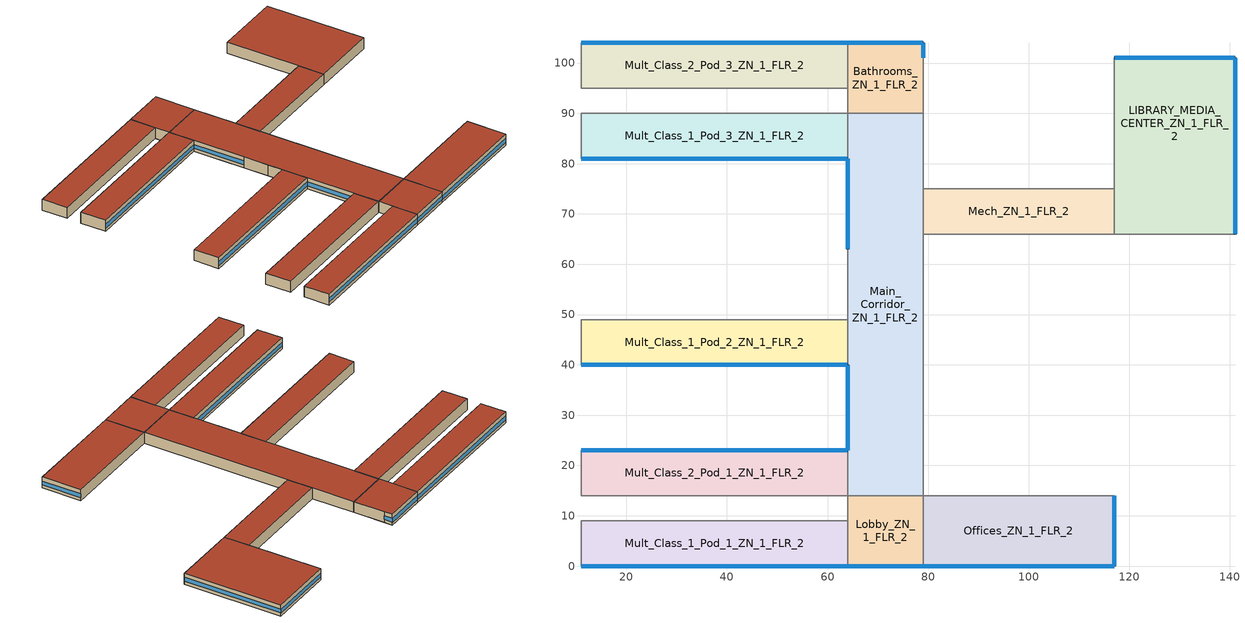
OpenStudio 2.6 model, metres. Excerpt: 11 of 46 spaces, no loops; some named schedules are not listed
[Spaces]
Bathrooms_ZN_1_FLR_2
 floor to Bathrooms_ZN_1_FLR_1: 79,104 79,90 64,90 64,104 z4
 wall outside: 79,101 79,104 64,104 z4:8
 wall to Auditorium_ZN_1_FLR_1: 79,90 79,101 z4:8
 wall to Mult_Class_2_Pod_3_ZN_1_FLR_2: 64,104 64,95 z4:8
 wall to Corridor_Pod_3_ZN_1_FLR_2: 64,95 64,90 z4:8
 wall to Main_Corridor_ZN_1_FLR_2: 64,90 79,90 z4:8
 window: 78.95,104 64.05,104 z5.1:6.51; 79,101.05 79,103.95 z5.1:6.55
 roof outside: 79,90 79,104 64,104 64,90 z8
Offices_ZN_1_FLR_2
 floor to Offices_ZN_1_FLR_1: 117,14 117,0 79,0 79,14 z4
 wall outside: 79,0 117,0 117,14 z4:8
 wall to Lobby_ZN_1_FLR_2: 79,14 79,0 z4:8
 wall to Gym_ZN_1_FLR_1: 117,14 79,14 z4:8
 window: 79.05,0 116.95,0 z5.1:6.5; 117,0.05 117,13.95 z5.1:6.51
 roof outside: 117,0 117,14 79,14 79,0 z8
Mech_ZN_1_FLR_2
 floor to Mech_ZN_1_FLR_1: 117,75 117,66 79,66 79,75 z4
 wall to Gym_ZN_1_FLR_1: 79,66 117,66 z4:8
 wall to Main_Corridor_ZN_1_FLR_2: 79,75 79,66 z4:8
 wall to Auditorium_ZN_1_FLR_1: 117,75 79,75 z4:8
 wall to LIBRARY_MEDIA_CENTER_ZN_1_FLR_2: 117,66 117,75 z4:8
 roof outside: 117,66 117,75 79,75 79,66 z8
LIBRARY_MEDIA_CENTER_ZN_1_FLR_2
 floor to Kitchen_ZN_1_FLR_1: 141,75 141,66 117,66 117,75 z4
 floor to Cafeteria_ZN_1_FLR_1: 141,101 141,75 117,75 117,101 z4
 wall outside: 141,66 141,101 117,101 z4:8
 wall to Auditorium_ZN_1_FLR_1: 117,101 117,75 z4:8
 wall to Aux_Gym_ZN_1_FLR_1: 117,66 141,66 z4:8
 window: 141,66.05 141,100.95 z5.1:6.5; 140.95,101 117.05,101 z5.1:6.51
 roof outside: 141,66 141,101 117,101 117,66 z8
Main_Corridor_ZN_1_FLR_2
 floor to Main_Corridor_ZN_1_FLR_1: 79,90 79,14 64,14 64,90 z4
 wall outside: 64,81 64,63 / 64,40 64,23 z4:8
 wall to Gym_ZN_1_FLR_1: 79,14 79,66 z4:8
 wall to Mult_Class_1_Pod_2_ZN_1_FLR_2: 64,49 64,40 z4:8
 wall to Auditorium_ZN_1_FLR_1: 79,75 79,90 z4:8
 wall to Corridor_Pod_2_ZN_1_FLR_2: 64,54 64,49 z4:8
 wall to Mult_Class_2_Pod_1_ZN_1_FLR_2: 64,23 64,14 z4:8
 wall to Mult_Class_2_Pod_2_ZN_1_FLR_2: 64,63 64,54 z4:8
 wall to Mult_Class_1_Pod_3_ZN_1_FLR_2: 64,90 64,81 z4:8
 wall to Lobby_ZN_1_FLR_2: 64,14 79,14 z4:8
 window: 64,39.95 64,23.05 / 64,80.95 64,63.05 z5.1:6.51
 roof outside: 79,14 79,90 64,90 64,14 z8
Mult_Class_2_Pod_1_ZN_1_FLR_2
 floor to Mult_Class_2_Pod_1_ZN_1_FLR_1: 64,23 64,14 11,14 11,23 z4
 wall outside: 64,23 11,23 z4:8
 wall to Corridor_Pod_1_ZN_1_FLR_2: 11,14 64,14 z4:8
 wall to Corner_Class_2_Pod_1_ZN_1_FLR_2: 11,23 11,14 z4:8
 window: 63.95,23 11.05,23 z5.1:6.5
 roof outside: 64,14 64,23 11,23 11,14 z8
Mult_Class_1_Pod_1_ZN_1_FLR_2
 floor to Mult_Class_1_Pod_1_ZN_1_FLR_1: 64,9 64,0 11,0 11,9 z4
 wall outside: 11,0 64,0 z4:8
 wall to Lobby_ZN_1_FLR_2: 64,0 64,9 z4:8
 wall to Corridor_Pod_1_ZN_1_FLR_2: 64,9 11,9 z4:8
 wall to Corner_Class_1_Pod_1_ZN_1_FLR_2: 11,9 11,0 z4:8
 window: 11.05,0 63.95,0 z5.1:6.5
 roof outside: 64,0 64,9 11,9 11,0 z8
Mult_Class_1_Pod_2_ZN_1_FLR_2
 floor to Mult_Class_1_Pod_2_ZN_1_FLR_1: 64,49 64,40 11,40 11,49 z4
 wall outside: 11,40 64,40 z4:8
 wall to Corner_Class_1_Pod_2_ZN_1_FLR_2: 11,49 11,40 z4:8
 wall to Corridor_Pod_2_ZN_1_FLR_2: 64,49 11,49 z4:8
 window: 11.05,40 63.95,40 z5.1:6.5
 roof outside: 64,40 64,49 11,49 11,40 z8
Mult_Class_1_Pod_3_ZN_1_FLR_2
 floor to Mult_Class_1_Pod_3_ZN_1_FLR_1: 64,90 64,81 11,81 11,90 z4
 wall outside: 11,81 64,81 z4:8
 wall to Corridor_Pod_3_ZN_1_FLR_2: 64,90 11,90 z4:8
 wall to Corner_Class_1_Pod_3_ZN_1_FLR_2: 11,90 11,81 z4:8
 window: 11.05,81 63.95,81 z5.1:6.5
 roof outside: 64,81 64,90 11,90 11,81 z8
Mult_Class_2_Pod_3_ZN_1_FLR_2
 floor to Mult_Class_2_Pod_3_ZN_1_FLR_1: 64,104 64,95 11,95 11,104 z4
 wall outside: 64,104 11,104 z4:8
 wall to Corner_Class_2_Pod_3_ZN_1_FLR_2: 11,104 11,95 z4:8
 wall to Corridor_Pod_3_ZN_1_FLR_2: 11,95 64,95 z4:8
 window: 63.95,104 11.05,104 z5.1:6.5
 roof outside: 64,95 64,104 11,104 11,95 z8
Lobby_ZN_1_FLR_2
 floor to Lobby_ZN_1_FLR_1: 79,14 79,0 64,0 64,14 z4
 wall outside: 64,0 79,0 z4:8
 wall to Corridor_Pod_1_ZN_1_FLR_2: 64,14 64,9 z4:8
 window: 64.05,0 78.95,0 z5.1:6.51
 roof outside: 79,0 79,14 64,14 64,0 z8
[Site]
Toronto Pearson Intl AP_ON_CAN: Latitude {deg}=43.677; Longitude {deg}=-79.631; Time Zone {hr}=-5; Elevation {m}=173.4; Terrain=City
[Building]
Building 1: North Axis {deg}=0; Default Construction Set=BTAP-Mass at hdd = 3890.0; Standards Number of Stories=2; Standards Number of Above Ground Stories=2; Standards Building Type=SecondarySchool
[ClimateZones]
Climate Zone Institution Name 1=ASHRAE; Climate Zone Document Name 1=ANSI/ASHRAE Standard 169; Climate Zone Document Year 1=2006; Climate Zone Institution Name 2=CEC; Climate Zone Document Name 2=California Climate Zone Descriptions; Climate Zone Document Year 2=1995
[Site:WaterMainsTemperature]
Calculation Method=Correlation; Annual Average Outdoor Air Temperature {C}=9.05833; Maximum Difference In Monthly Average Outdoor Air Temperatures {deltaC}=28.3
[Site:GroundTemperature:BuildingSurface]
19.527, 19.502, 19.536, 19.598, 20.002, 21.64, 22.225, 22.375, 21.449, 20.121, 19.802, 19.633
[SizingPeriod:DesignDay] Barometric Pressure {Pa}=99259; Sky Clearness=0; Rain Indicator=0; Snow Indicator=0; Day of Month=21; Daylight Saving Time Indicator=0; Humidity Indicating Type=Wetbulb; Dry-Bulb Temperature Range Modifier Type=DefaultMultipliers
Name | Maximum Dry-Bulb Temperature {C} | Daily Dry-Bulb Temperature Range {deltaC} | Humidity Indicating Conditions at Maximum Dry-Bulb | Wind Speed {m/s} | Wind Direction {deg} | Month | Day Type | Solar Model Indicator | ASHRAE Taub | ASHRAE Taud
Toronto Pearson Intl AP Ann Clg .4% Condns DB=>MWB | 31.3 | 9.7 | 22.4 | 6 | 270 | 7 | SummerDesignDay | ASHRAETau | 0.425 | 2.27
Toronto Pearson Intl AP Ann Htg 99.6% Condns DB | -18 | 0 | -18 | 5.2 | 0 | 1 | WinterDesignDay | ASHRAEClearSky
[Material:NoMass] Roughness=Smooth; Thermal Absorptance=0.9; Solar Absorptance=0.7
Name | Thermal Resistance {m2-K/W} | Visible Absorptance
Typical Carpet Pad; Typical Carpet Pad 1 | 0.21648 | 0.8
Typical Insulation 1 | 5.20402 | 0.7
Typical Insulation 2 | 3.32618 | 0.7
Typical Insulation 3 | 5.46446 | 0.7
Typical Carpet Pad 2 | 1.25503 | 0.8
Typical Carpet Pad 3; Typical Carpet Pad 4 | 2.57255 | 0.8
Typical Insulation 4 | 0.454528 | 0.7
Typical Insulation 5 | 0.454545 | 0.7
[Material]
Name | Roughness | Thickness {m} | Conductivity {W/m-K} | Density {kg/m3} | Specific Heat {J/kg-K} | Thermal Absorptance | Solar Absorptance | Visible Absorptance
G05 25mm wood | MediumSmooth | 0.0254 | 0.15 | 608 | 1630 | 0.9 | 0.5 | 0.5
100mm Normalweight concrete floor 1 | MediumSmooth | 0.1016 | 2.31 | 2322 | 832
G01 13mm gypsum board 1 | Smooth | 0.0127 | 0.16 | 800 | 1090 | 0.9 | 0.7 | 0.5
4 in. Normalweight Concrete Floor 1 | MediumRough | 0.1016 | 2.31 | 2322 | 832 | 0.9 | 0.7 | 0.7
1IN Stucco 1 | Smooth | 0.0253 | 0.6918 | 1858 | 837 | 0.9 | 0.7 | 0.92
8IN CONCRETE HW RefBldg 1 | Rough | 0.2032 | 1.311 | 2240 | 836.8 | 0.9 | 0.7 | 0.7
1/2IN Gypsum 1 | Smooth | 0.0127 | 0.16 | 784.9 | 830 | 0.9 | 0.4 | 0.4
Metal Roof Surface 1; F08 Metal surface 1 | Smooth | 0.0008 | 45.28 | 7824 | 500 | 0.9 | 0.7 | 0.7
6 in. Normalweight Concrete Floor 1; 6 in. Normalweight Concrete Floor 2; 6 in. Normalweight Concrete Floor 3 | MediumRough | 0.1524 | 2.31 | 2322 | 832 | 0.9 | 0.7 | 0.7
[Construction]
BTAP-Int-Partition; BTAP-Int-Door: G05 25mm wood
BTAP-Int-Floor: 100mm Normalweight concrete floor 1, Typical Carpet Pad
BTAP-Int-Wall: G01 13mm gypsum board 1, G01 13mm gypsum board 1
BTAP-Int-Ceiling: Typical Carpet Pad, 100mm Normalweight concrete floor 1
BTAP-Int-Window: SimpleGlazing
BTAP-Ext-Floor-Mass:U-0.183: Typical Insulation 1, 4 in. Normalweight Concrete Floor 1, Typical Carpet Pad 1
BTAP-Ext-Wall-Mass:U-0.278: 1IN Stucco 1, 8IN CONCRETE HW RefBldg 1, Typical Insulation 2, 1/2IN Gypsum 1
BTAP-Ext-Roof-Metal:U-0.183: Metal Roof Surface 1, Typical Insulation 3
BTAP-Grnd-Floor-Mass:U-0.757: 6 in. Normalweight Concrete Floor 1, Typical Carpet Pad 2
BTAP-Grnd-Wall-Mass:U-0.379: 6 in. Normalweight Concrete Floor 2, Typical Carpet Pad 3
BTAP-Grnd-Roof-Mass:U-0.379: 6 in. Normalweight Concrete Floor 3, Typical Carpet Pad 4
BTAP-Ext-FixedWindow:U=0.220 SHGC=0.600; BTAP-Ext-GlassDoors:U=0.220 SHGC=0.600; BTAP-Ext-Skylights:U=0.220 SHGC=0.600; BTAP-Ext-DaylightDomes:U=0.220 SHGC=0.600; BTAP-Ext-DaylightDiffuser:U=0.220 SHGC=0.600: SimpleGlazing:U=0.220 SHGC=0.600
BTAP-Ext-Door:U-2.2: F08 Metal surface 1, Typical Insulation 4
BTAP-Ext-OverHeadDoor:U-2.2: Typical Insulation 5
[DefaultConstructionSet]
BTAP-Mass at hdd = 3890.0: Default Exterior Surface Constructions=BTAP-Mass at hdd = 3890.0; Default Interior Surface Constructions=Default Surface Constructions 2; Default Ground Contact Surface Constructions=BTAP-Mass at hdd = 3890.0 1; Default Exterior SubSurface Constructions=BTAP-Mass at hdd = 3890.0; Default Interior SubSurface Constructions=Default Sub Surface Constructions 2; Interior Partition Construction=BTAP-Int-Partition
[DefaultSurfaceConstructions]
Name | Floor Construction | Wall Construction | Roof Ceiling Construction
Default Surface Constructions 2 | BTAP-Int-Floor | BTAP-Int-Wall | BTAP-Int-Ceiling
BTAP-Mass at hdd = 3890.0 | BTAP-Ext-Floor-Mass:U-0.183 | BTAP-Ext-Wall-Mass:U-0.278 | BTAP-Ext-Roof-Metal:U-0.183
BTAP-Mass at hdd = 3890.0 1 | BTAP-Grnd-Floor-Mass:U-0.757 | BTAP-Grnd-Wall-Mass:U-0.379 | BTAP-Grnd-Roof-Mass:U-0.379
[DefaultSubSurfaceConstructions]
Name | Fixed Window Construction | Operable Window Construction | Door Construction | Glass Door Construction | Overhead Door Construction | Skylight Construction | Tubular Daylight Dome Construction | Tubular Daylight Diffuser Construction
Default Sub Surface Constructions 2 | BTAP-Int-Window | BTAP-Int-Window | BTAP-Int-Door
BTAP-Mass at hdd = 3890.0 | BTAP-Ext-FixedWindow:U=0.220 SHGC=0.600 | BTAP-Ext-FixedWindow:U=0.220 SHGC=0.600 | BTAP-Ext-Door:U-2.2 | BTAP-Ext-GlassDoors:U=0.220 SHGC=0.600 | BTAP-Ext-OverHeadDoor:U-2.2 | BTAP-Ext-Skylights:U=0.220 SHGC=0.600 | BTAP-Ext-DaylightDomes:U=0.220 SHGC=0.600 | BTAP-Ext-DaylightDiffuser:U=0.220 SHGC=0.600
[WindowMaterial:SimpleGlazingSystem] U-Factor {W/m2-K}=2.2; Solar Heat Gain Coefficient=0.6; Visible Transmittance=0.21
SimpleGlazing; SimpleGlazing:U=0.220 SHGC=0.600
[Space] Building Story=Building Story 2; Part of Total Floor Area=Yes
Name | Space Type | Thermal Zone
Bathrooms_ZN_1_FLR_2 | Space Function Washroom-sch-D | WET_ST=Washroom-sch-D_FL=Building Story 2_SCHD
LIBRARY_MEDIA_CENTER_ZN_1_FLR_2 | Space Function Library - reading | ALL_ST=Library - reading_FL=Building Story 2_SCH=C
Mult_Class_1_Pod_3_ZN_1_FLR_2; Mult_Class_1_Pod_1_ZN_1_FLR_2; Mult_Class_1_Pod_2_ZN_1_FLR_2 | Space Function Classroom/lecture/training | ALL_ST=Classroom/lecture/training_FL=Building Story 2_SCH=D 1
Offices_ZN_1_FLR_2 | Space Function Office - enclosed | ALL_ST=Office - enclosed_FL=Building Story 2_SCH=A
Mult_Class_2_Pod_3_ZN_1_FLR_2; Mult_Class_2_Pod_1_ZN_1_FLR_2 | Space Function Classroom/lecture/training | ALL_ST=Classroom/lecture/training_FL=Building Story 2_SCH=D 2
Mech_ZN_1_FLR_2 | Space Function Electrical/Mechanical-sch-D | WILD_ST=Electrical/Mechanical-sch-D_FL=Building Story 2_SCH=D
Main_Corridor_ZN_1_FLR_2 | Space Function Corr. >= 2.4m wide-sch-D | WILD_ST=Corr. >= 2.4m wide-sch-D_FL=Building Story 2_SCH=D
Lobby_ZN_1_FLR_2 | Space Function Lobby - elevator | ALL_ST=Lobby - elevator_FL=Building Story 2_SCH=C
[BuildingStory]
Building Story 2: Nominal Z Coordinate {m}=4
[SpaceType] Standards Building Type=Space Function
Name | Default Schedule Set | Design Specification Outdoor Air Object | Standards Space Type
Space Function Washroom-sch-D | Space Function Washroom-sch-D Schedule Set | Space Function Washroom-sch-D Ventilation | Washroom-sch-D
Space Function Classroom/lecture/training | Space Function Classroom/lecture/training Schedule Set | Space Function Classroom/lecture/training Ventilation | Classroom/lecture/training
Space Function Corr. >= 2.4m wide-sch-D | Space Function Corr. >= 2.4m wide-sch-D Schedule Set | Space Function Corr. >= 2.4m wide-sch-D Ventilation | Corr. >= 2.4m wide-sch-D
Space Function Library - reading | Space Function Library - reading Schedule Set | Space Function Library - reading Ventilation | Library - reading
Space Function Lobby - elevator | Space Function Lobby - elevator Schedule Set | Space Function Lobby - elevator Ventilation | Lobby - elevator
Space Function Electrical/Mechanical-sch-D | Space Function Electrical/Mechanical-sch-D Schedule Set | Space Function Electrical/Mechanical-sch-D Ventilation | Electrical/Mechanical-sch-D
Space Function Office - enclosed | Space Function Office - enclosed Schedule Set | Space Function Office - enclosed Ventilation | Office - enclosed
[People:Definition] Number of People Calculation Method=People/Area; Fraction Radiant=0.3
Name | People per Space Floor Area {person/m2}
Space Function Classroom/lecture/training People Definition | 0.133365
Space Function Corr. >= 2.4m wide-sch-D People Definition | 0.0100104
Space Function Electrical/Mechanical-sch-D People Definition | 0.0049514
Space Function Library - reading People Definition; Space Function Office - enclosed People Definition | 0.0500522
Space Function Lobby - elevator People Definition | 0.0999967
Space Function Washroom-sch-D People Definition | 0.0333681
[People] Work Efficiency Schedule=Work Efficiency Schedule; Clothing Insulation Schedule=Clothing Schedule; Air Velocity Schedule=Air Velocity Schedule; Multiplier=1
Name | People Definition | Space or SpaceType
Space Function Classroom/lecture/training People | Space Function Classroom/lecture/training People Definition | Space Function Classroom/lecture/training
Space Function Corr. >= 2.4m wide-sch-D People | Space Function Corr. >= 2.4m wide-sch-D People Definition | Space Function Corr. >= 2.4m wide-sch-D
Space Function Electrical/Mechanical-sch-D People | Space Function Electrical/Mechanical-sch-D People Definition | Space Function Electrical/Mechanical-sch-D
Space Function Library - reading People | Space Function Library - reading People Definition | Space Function Library - reading
Space Function Lobby - elevator People | Space Function Lobby - elevator People Definition | Space Function Lobby - elevator
Space Function Office - enclosed People | Space Function Office - enclosed People Definition | Space Function Office - enclosed
Space Function Washroom-sch-D People | Space Function Washroom-sch-D People Definition | Space Function Washroom-sch-D
[Lights:Definition] Design Level Calculation Method=Watts/Area; Fraction Radiant=0.5; Fraction Visible=0.2
Name | Watts per Space Floor Area {W/m2}
Space Function Classroom/lecture/training Lights Definition | 11.9699
Space Function Corr. >= 2.4m wide-sch-D Lights Definition | 7.09994
Space Function Electrical/Mechanical-sch-D Lights Definition | 13.2999
Space Function Library - reading Lights Definition | 9.99992
Space Function Lobby - elevator Lights Definition | 6.89994
Space Function Office - enclosed Lights Definition | 11.8999
Space Function Washroom-sch-D Lights Definition | 9.44992
[Lights] Fraction Replaceable=1
Name | Lights Definition | Space or SpaceType
Space Function Classroom/lecture/training Lights | Space Function Classroom/lecture/training Lights Definition | Space Function Classroom/lecture/training
Space Function Corr. >= 2.4m wide-sch-D Lights | Space Function Corr. >= 2.4m wide-sch-D Lights Definition | Space Function Corr. >= 2.4m wide-sch-D
Space Function Electrical/Mechanical-sch-D Lights | Space Function Electrical/Mechanical-sch-D Lights Definition | Space Function Electrical/Mechanical-sch-D
Space Function Library - reading Lights | Space Function Library - reading Lights Definition | Space Function Library - reading
Space Function Lobby - elevator Lights | Space Function Lobby - elevator Lights Definition | Space Function Lobby - elevator
Space Function Office - enclosed Lights | Space Function Office - enclosed Lights Definition | Space Function Office - enclosed
Space Function Washroom-sch-D Lights | Space Function Washroom-sch-D Lights Definition | Space Function Washroom-sch-D
[ElectricEquipment:Definition] Design Level Calculation Method=Watts/Area; Fraction Radiant=0.5
Name | Watts per Space Floor Area {W/m2}
Space Function Classroom/lecture/training Elec Equip Definition | 4.99996
Space Function Electrical/Mechanical-sch-D Elec Equip Definition; Space Function Library - reading Elec Equip Definition; Space Function Lobby - elevator Elec Equip Definition; Space Function Washroom-sch-D Elec Equip Definition | 0.999992
Space Function Office - enclosed Elec Equip Definition | 7.49994
[ElectricEquipment]
Name | Electric Equipment Definition | Space or SpaceType
Space Function Classroom/lecture/training Elec Equip | Space Function Classroom/lecture/training Elec Equip Definition | Space Function Classroom/lecture/training
Space Function Electrical/Mechanical-sch-D Elec Equip | Space Function Electrical/Mechanical-sch-D Elec Equip Definition | Space Function Electrical/Mechanical-sch-D
Space Function Library - reading Elec Equip | Space Function Library - reading Elec Equip Definition | Space Function Library - reading
Space Function Lobby - elevator Elec Equip | Space Function Lobby - elevator Elec Equip Definition | Space Function Lobby - elevator
Space Function Office - enclosed Elec Equip | Space Function Office - enclosed Elec Equip Definition | Space Function Office - enclosed
Space Function Washroom-sch-D Elec Equip | Space Function Washroom-sch-D Elec Equip Definition | Space Function Washroom-sch-D
[DesignSpecification:OutdoorAir] Outdoor Air Method=Sum
Name | Outdoor Air Flow per Floor Area {m3/s-m2}
Space Function Classroom/lecture/training Ventilation | 0.00278384
Space Function Corr. >= 2.4m wide-sch-D Ventilation; Space Function Electrical/Mechanical-sch-D Ventilation; Space Function Washroom-sch-D Ventilation | 0.0003048
Space Function Library - reading Ventilation | 0.0008636
Space Function Lobby - elevator Ventilation | 0.0041148
Space Function Office - enclosed Ventilation | 0.0004318
[DefaultScheduleSet] People Activity Level Schedule=NECB-Activity; Infiltration Schedule=Always On
Name | Number of People Schedule | Lighting Schedule | Electric Equipment Schedule
Space Function Classroom/lecture/training Schedule Set; Space Function Corr. >= 2.4m wide-sch-D Schedule Set; Space Function Electrical/Mechanical-sch-D Schedule Set; Space Function Washroom-sch-D Schedule Set | NECB-D-Occupancy | NECB-D-Lighting | NECB-D-Electric-Equipment
Space Function Library - reading Schedule Set; Space Function Lobby - elevator Schedule Set | NECB-C-Occupancy | NECB-C-Lighting | NECB-C-Electric-Equipment
Space Function Office - enclosed Schedule Set | NECB-A-Occupancy | NECB-A-Lighting | NECB-A-Electric-Equipment
[ThermostatSetpoint:DualSetpoint]
Name | Heating Setpoint Temperature Schedule | Cooling Setpoint Temperature Schedule
Space Function Washroom-sch-D Thermostat 4; Space Function Classroom/lecture/training Thermostat 27; Space Function Classroom/lecture/training Thermostat 28; Space Function Corr. >= 2.4m wide-sch-D Thermostat 9; Space Function Electrical/Mechanical-sch-D Thermostat 4 | NECB-D-Thermostat Setpoint-Heating | NECB-D-Thermostat Setpoint-Cooling
Space Function Lobby - elevator Thermostat 4; Space Function Library - reading Thermostat 2 | NECB-C-Thermostat Setpoint-Heating | NECB-C-Thermostat Setpoint-Cooling
Space Function Office - enclosed Thermostat 4 | NECB-A-Thermostat Setpoint-Heating | NECB-A-Thermostat Setpoint-Cooling
[SpaceInfiltration:DesignFlowRate] Schedule=Always On Discrete; Design Flow Rate Calculation Method=Flow/ExteriorArea; Flow per Exterior Surface Area {m3/s-m2}=0.00025; Constant Term Coefficient=0; Temperature Term Coefficient=0; Velocity Term Coefficient=0.224; Velocity Squared Term Coefficient=0
Name | Space or SpaceType
Bathrooms_ZN_1_FLR_2 Infiltration | Bathrooms_ZN_1_FLR_2
LIBRARY_MEDIA_CENTER_ZN_1_FLR_2 Infiltration | LIBRARY_MEDIA_CENTER_ZN_1_FLR_2
Lobby_ZN_1_FLR_2 Infiltration | Lobby_ZN_1_FLR_2
Main_Corridor_ZN_1_FLR_2 Infiltration | Main_Corridor_ZN_1_FLR_2
Mech_ZN_1_FLR_2 Infiltration | Mech_ZN_1_FLR_2
Mult_Class_1_Pod_1_ZN_1_FLR_2 Infiltration | Mult_Class_1_Pod_1_ZN_1_FLR_2
Mult_Class_1_Pod_2_ZN_1_FLR_2 Infiltration | Mult_Class_1_Pod_2_ZN_1_FLR_2
Mult_Class_1_Pod_3_ZN_1_FLR_2 Infiltration | Mult_Class_1_Pod_3_ZN_1_FLR_2
Mult_Class_2_Pod_1_ZN_1_FLR_2 Infiltration | Mult_Class_2_Pod_1_ZN_1_FLR_2
Mult_Class_2_Pod_3_ZN_1_FLR_2 Infiltration | Mult_Class_2_Pod_3_ZN_1_FLR_2
Offices_ZN_1_FLR_2 Infiltration | Offices_ZN_1_FLR_2
[ThermalZone] Use Ideal Air Loads=No
Name | Thermostat
WET_ST=Washroom-sch-D_FL=Building Story 2_SCHD | Space Function Washroom-sch-D Thermostat 4
ALL_ST=Lobby - elevator_FL=Building Story 2_SCH=C | Space Function Lobby - elevator Thermostat 4
ALL_ST=Classroom/lecture/training_FL=Building Story 2_SCH=D 1 | Space Function Classroom/lecture/training Thermostat 27
ALL_ST=Classroom/lecture/training_FL=Building Story 2_SCH=D 2 | Space Function Classroom/lecture/training Thermostat 28
ALL_ST=Library - reading_FL=Building Story 2_SCH=C | Space Function Library - reading Thermostat 2
ALL_ST=Office - enclosed_FL=Building Story 2_SCH=A | Space Function Office - enclosed Thermostat 4
WILD_ST=Corr. >= 2.4m wide-sch-D_FL=Building Story 2_SCH=D | Space Function Corr. >= 2.4m wide-sch-D Thermostat 9
WILD_ST=Electrical/Mechanical-sch-D_FL=Building Story 2_SCH=D | Space Function Electrical/Mechanical-sch-D Thermostat 4
[Schedule:Ruleset]
NECB-C-Occupancy: Default Day Schedule=NECB-C-Occupancy Default
NECB-Activity: Default Day Schedule=NECB-Activity Default; Summer Design Day Schedule=NECB-Activity Summer Design Day; Winter Design Day Schedule=NECB-Activity Winter Design Day
NECB-C-Lighting: Default Day Schedule=NECB-C-Lighting Default
NECB-C-Electric-Equipment: Default Day Schedule=NECB-C-Electric-Equipment Default
Always On: Default Day Schedule=Always On Default
NECB-C-Thermostat Setpoint-Heating: Default Day Schedule=NECB-C-Thermostat Setpoint-Heating Default
NECB-C-Thermostat Setpoint-Cooling: Default Day Schedule=NECB-C-Thermostat Setpoint-Cooling Default
NECB-D-Thermostat Setpoint-Heating: Default Day Schedule=NECB-D-Thermostat Setpoint-Heating Default
NECB-D-Thermostat Setpoint-Cooling: Default Day Schedule=NECB-D-Thermostat Setpoint-Cooling Default
NECB-A-Thermostat Setpoint-Heating: Default Day Schedule=NECB-A-Thermostat Setpoint-Heating Default
NECB-A-Thermostat Setpoint-Cooling: Default Day Schedule=NECB-A-Thermostat Setpoint-Cooling Default
[Schedule:Constant]
Always On Discrete: Value=1
